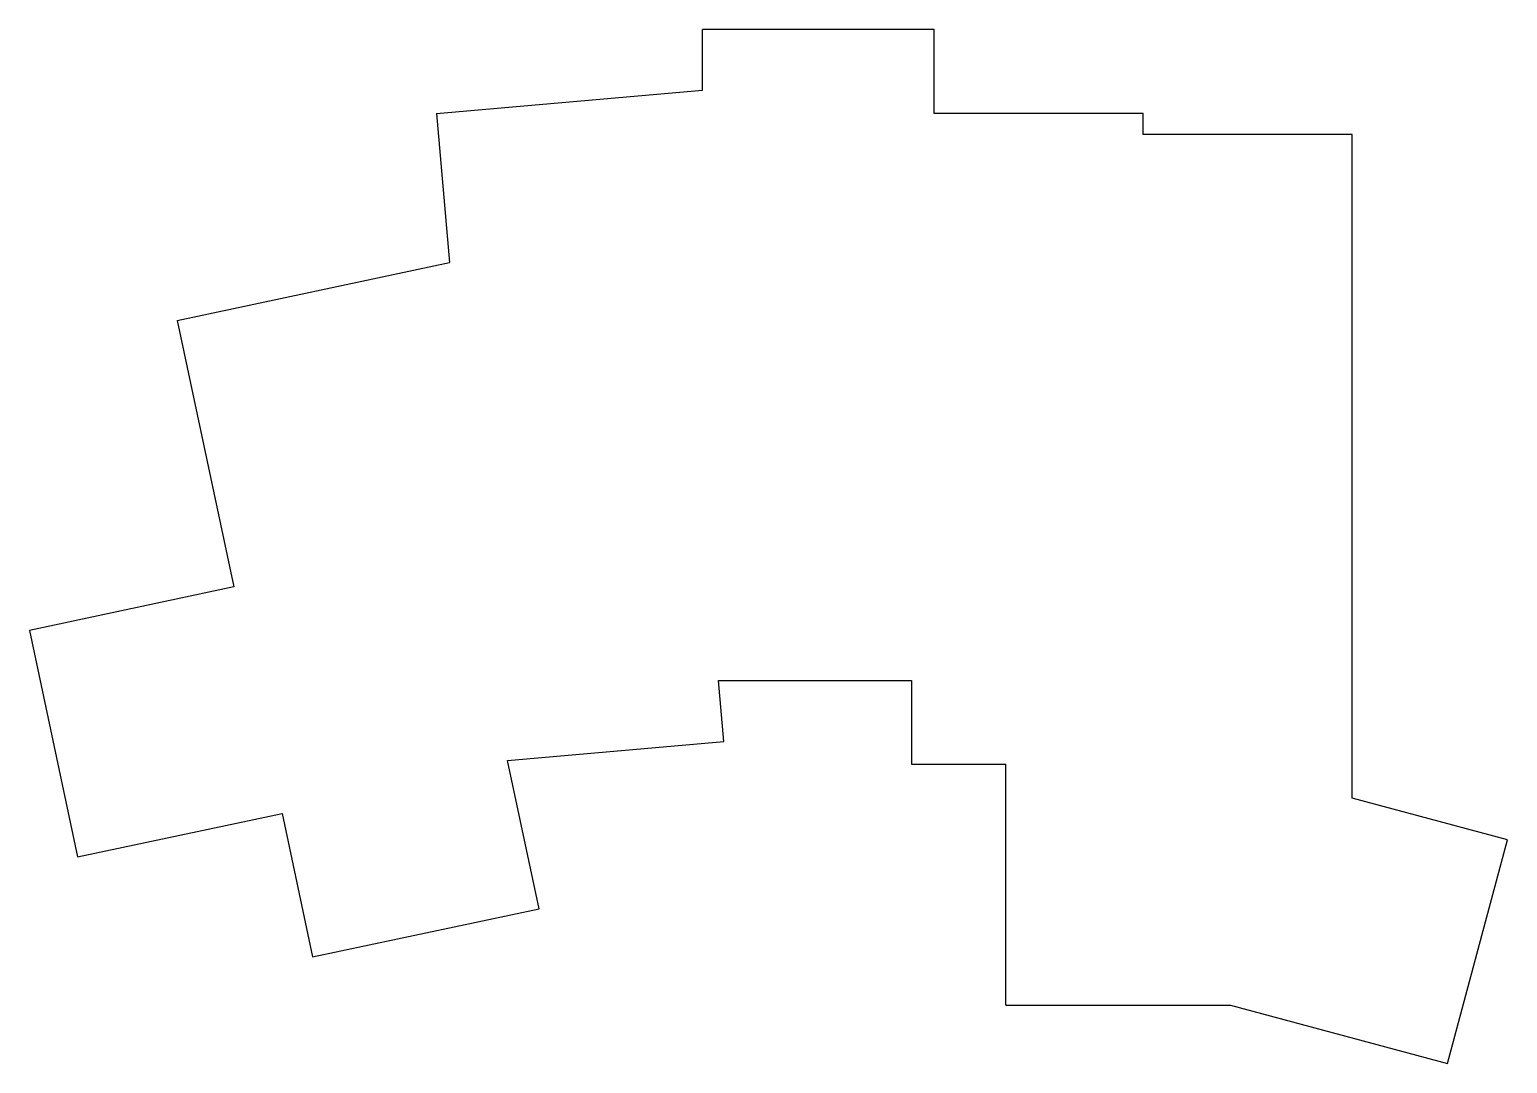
# Model space of a CAD drawing. Header units: millimetres. Extents: x 113 to 247, y -139 to -45.
import ezdxf

# ---------------------------------------------------------------- set-up
doc = ezdxf.new("R2010")
doc.units = ezdxf.units.MM

msp = doc.modelspace()

# ---------------------------------------------------------------- linework, layer by layer
for p, q in [((173.74, -50.1), (173.74, -44.58)), ((194.79, -44.58), (173.74, -44.58)), ((194.79, -52.2), (194.79, -44.58)), ((149.56, -52.21), (173.74, -50.1)), ((149.56, -52.21), (150.74, -65.76)), ((213.79, -52.2), (194.79, -52.2)), ((213.79, -54.11), (213.79, -52.2)), ((232.79, -54.11), (213.79, -54.11)), ((232.79, -114.43), (232.79, -54.11)), ((125.99, -71.02), (150.74, -65.76)), ((125.99, -71.02), (131.14, -95.24)), ((131.14, -95.24), (112.56, -99.19)), ((112.56, -99.19), (116.93, -119.78)), ((175.68, -109.3), (175.2, -103.73)), ((175.2, -103.73), (192.74, -103.73)), ((192.74, -103.73), (192.74, -111.35)), ((156.02, -111.02), (175.68, -109.3)), ((158.88, -124.5), (156.02, -111.02)), ((192.74, -111.35), (201.31, -111.35)), ((201.31, -133.26), (201.31, -111.35)), ((246.91, -118.21), (232.79, -114.43)), ((116.93, -119.78), (135.52, -115.83)), ((135.52, -115.83), (138.29, -128.87)), ((241.46, -138.54), (246.91, -118.21)), ((138.29, -128.87), (158.88, -124.5)), ((201.31, -133.26), (221.73, -133.26)), ((221.73, -133.26), (241.46, -138.54))]:
    msp.add_line(p, q)

doc.saveas('drawing.dxf')
